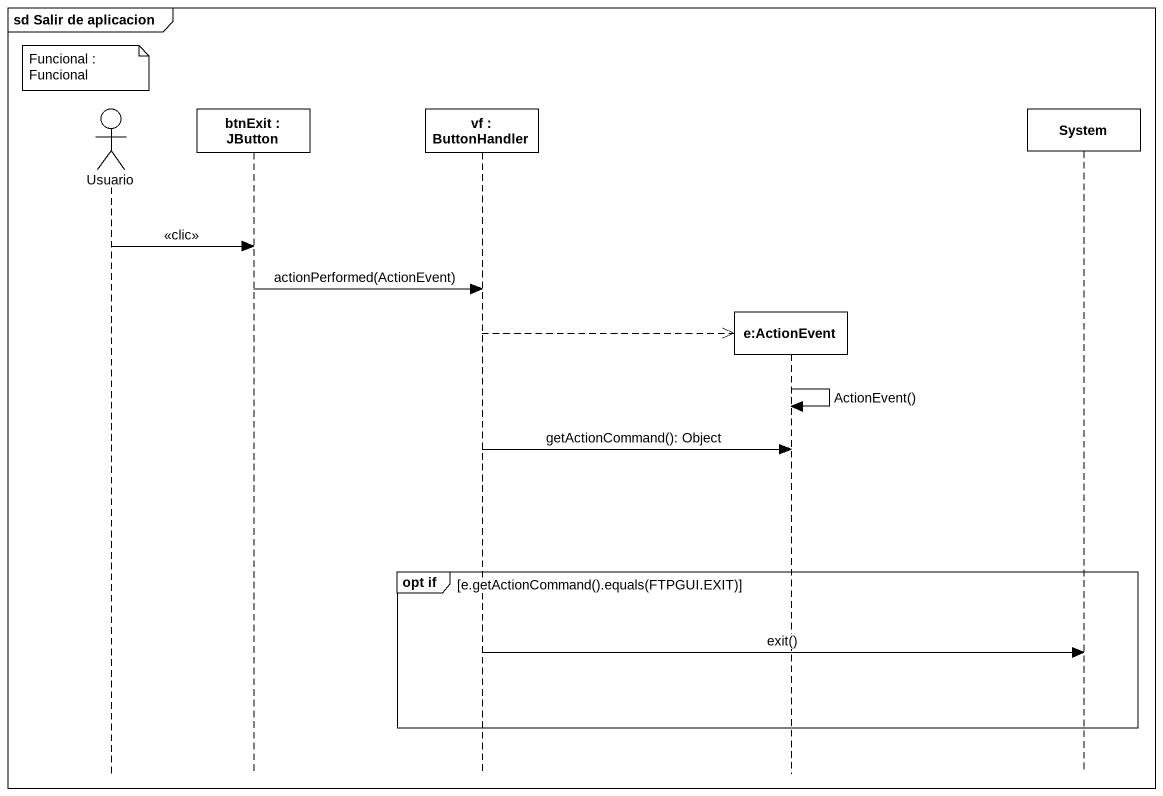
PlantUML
@startuml
mainframe sd Salir de aplicacion
hide footbox
actor Usuario
participant "btnExit : JButton" as btnExit
participant "vf : ButtonHandler" as vf
participant "e:ActionEvent" as e_ActionEvent
participant System

note over Usuario : Funcional : Funcional
Usuario -> btnExit : <<clic>>
btnExit -> vf : actionPerformed(ActionEvent)
vf -->> e_ActionEvent **
e_ActionEvent -> e_ActionEvent : ActionEvent()
vf -> e_ActionEvent : getActionCommand(): Object
group opt if [e.getActionCommand().equals(FTPGUI.EXIT)]
  vf -> System : exit()
end
@enduml
